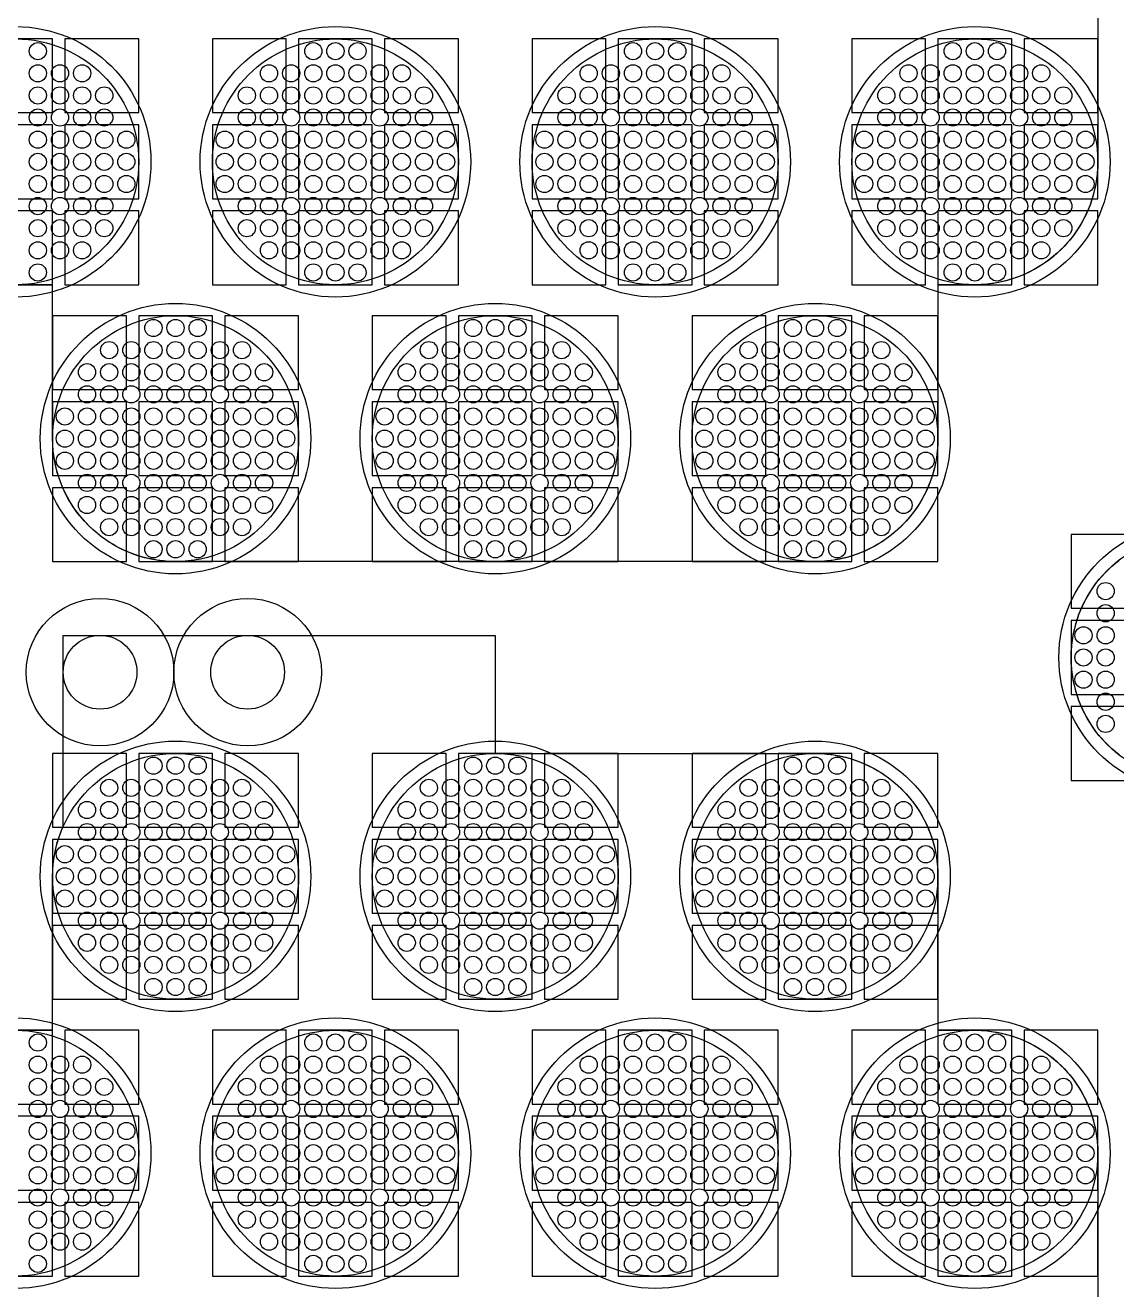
# Model space of a CAD drawing. Extents: x -49 to 54, y -38 to 38.
# Drawn here: x -31.84 to -27.4, y -4.14 to 1 of the extents above; entities that cross this region are included whole.
import ezdxf

# ---------------------------------------------------------------- set-up
doc = ezdxf.new("R2010")
doc.units = 0
for name, color, linetype in [('ADHESIVE_VIA_OPENINGS', 30, 'CONTINUOUS'), ('BACK_LAYER', 5, 'CONTINUOUS'), ('COND_LAYER_LOWER_ELECTRODE', 6, 'CONTINUOUS'), ('CONDUCTIVE_LAYER_BACK_LAYER', 2, 'CONTINUOUS'), ('EMITTER', 3, 'CONTINUOUS'), ('LOWER_ELECTRODE', 1, 'CONTINUOUS'), ('SUBSTRATE_VIA', 4, 'CONTINUOUS')]:
    doc.layers.add(name, color=color, linetype=linetype)

msp = doc.modelspace()

# ---------------------------------------------------------------- linework, layer by layer
at = {"layer": 'ADHESIVE_VIA_OPENINGS'}
for centre in [(-31.5372, -1.6308), (-30.9372, -1.6308)]:
    msp.add_circle(centre, 0.3, dxfattribs=at)
at = {"layer": 'BACK_LAYER'}
for points in [[(-32.0302, 0.6451), (-31.7302, 0.6451), (-31.7302, 0.9451), (-32.0302, 0.9451)], [(-31.6802, 0.6451), (-31.3802, 0.6451), (-31.3802, 0.9451), (-31.6802, 0.9451)], [(-31.0802, 0.6451), (-30.7802, 0.6451), (-30.7802, 0.9451), (-31.0802, 0.9451)], [(-30.7302, 0.6451), (-30.4302, 0.6451), (-30.4302, 0.9451), (-30.7302, 0.9451)], [(-30.3802, 0.6451), (-30.0802, 0.6451), (-30.0802, 0.9451), (-30.3802, 0.9451)], [(-29.7802, 0.6451), (-29.4802, 0.6451), (-29.4802, 0.9451), (-29.7802, 0.9451)], [(-29.4302, 0.6451), (-29.1302, 0.6451), (-29.1302, 0.9451), (-29.4302, 0.9451)], [(-29.0802, 0.6451), (-28.7802, 0.6451), (-28.7802, 0.9451), (-29.0802, 0.9451)], [(-28.4802, 0.6451), (-28.1802, 0.6451), (-28.1802, 0.9451), (-28.4802, 0.9451)], [(-28.1302, 0.6451), (-27.8302, 0.6451), (-27.8302, 0.9451), (-28.1302, 0.9451)], [(-27.7802, 0.6451), (-27.4802, 0.6451), (-27.4802, 0.9451), (-27.7802, 0.9451)], [(-32.0302, 0.2951), (-31.7302, 0.2951), (-31.7302, 0.5951), (-32.0302, 0.5951)], [(-31.6802, 0.2951), (-31.3802, 0.2951), (-31.3802, 0.5951), (-31.6802, 0.5951)], [(-31.0802, 0.2951), (-30.7802, 0.2951), (-30.7802, 0.5951), (-31.0802, 0.5951)], [(-30.7302, 0.2951), (-30.4302, 0.2951), (-30.4302, 0.5951), (-30.7302, 0.5951)], [(-30.3802, 0.2951), (-30.0802, 0.2951), (-30.0802, 0.5951), (-30.3802, 0.5951)], [(-29.7802, 0.2951), (-29.4802, 0.2951), (-29.4802, 0.5951), (-29.7802, 0.5951)], [(-29.4302, 0.2951), (-29.1302, 0.2951), (-29.1302, 0.5951), (-29.4302, 0.5951)], [(-29.0802, 0.2951), (-28.7802, 0.2951), (-28.7802, 0.5951), (-29.0802, 0.5951)], [(-28.4802, 0.2951), (-28.1802, 0.2951), (-28.1802, 0.5951), (-28.4802, 0.5951)], [(-28.1302, 0.2951), (-27.8302, 0.2951), (-27.8302, 0.5951), (-28.1302, 0.5951)], [(-27.7802, 0.2951), (-27.4802, 0.2951), (-27.4802, 0.5951), (-27.7802, 0.5951)], [(-32.0302, -0.0549), (-31.7302, -0.0549), (-31.7302, 0.2451), (-32.0302, 0.2451)], [(-31.6802, -0.0549), (-31.3802, -0.0549), (-31.3802, 0.2451), (-31.6802, 0.2451)], [(-31.0802, -0.0549), (-30.7802, -0.0549), (-30.7802, 0.2451), (-31.0802, 0.2451)], [(-30.7302, -0.0549), (-30.4302, -0.0549), (-30.4302, 0.2451), (-30.7302, 0.2451)], [(-30.3802, -0.0549), (-30.0802, -0.0549), (-30.0802, 0.2451), (-30.3802, 0.2451)], [(-29.7802, -0.0549), (-29.4802, -0.0549), (-29.4802, 0.2451), (-29.7802, 0.2451)], [(-29.4302, -0.0549), (-29.1302, -0.0549), (-29.1302, 0.2451), (-29.4302, 0.2451)], [(-29.0802, -0.0549), (-28.7802, -0.0549), (-28.7802, 0.2451), (-29.0802, 0.2451)], [(-28.4802, -0.0549), (-28.1802, -0.0549), (-28.1802, 0.2451), (-28.4802, 0.2451)], [(-28.1302, -0.0549), (-27.8302, -0.0549), (-27.8302, 0.2451), (-28.1302, 0.2451)], [(-27.7802, -0.0549), (-27.4802, -0.0549), (-27.4802, 0.2451), (-27.7802, 0.2451)], [(-31.7302, -0.4807), (-31.4302, -0.4807), (-31.4302, -0.1807), (-31.7302, -0.1807)], [(-31.3802, -0.4807), (-31.0802, -0.4807), (-31.0802, -0.1807), (-31.3802, -0.1807)], [(-31.0302, -0.4807), (-30.7302, -0.4807), (-30.7302, -0.1807), (-31.0302, -0.1807)], [(-30.4302, -0.4807), (-30.1302, -0.4807), (-30.1302, -0.1807), (-30.4302, -0.1807)], [(-30.0802, -0.4807), (-29.7802, -0.4807), (-29.7802, -0.1807), (-30.0802, -0.1807)], [(-29.7302, -0.4807), (-29.4302, -0.4807), (-29.4302, -0.1807), (-29.7302, -0.1807)], [(-29.1302, -0.4807), (-28.8302, -0.4807), (-28.8302, -0.1807), (-29.1302, -0.1807)], [(-28.7802, -0.4807), (-28.4802, -0.4807), (-28.4802, -0.1807), (-28.7802, -0.1807)], [(-28.4302, -0.4807), (-28.1302, -0.4807), (-28.1302, -0.1807), (-28.4302, -0.1807)], [(-31.7302, -0.8307), (-31.4302, -0.8307), (-31.4302, -0.5307), (-31.7302, -0.5307)], [(-31.3802, -0.8307), (-31.0802, -0.8307), (-31.0802, -0.5307), (-31.3802, -0.5307)], [(-31.0302, -0.8307), (-30.7302, -0.8307), (-30.7302, -0.5307), (-31.0302, -0.5307)], [(-30.4302, -0.8307), (-30.1302, -0.8307), (-30.1302, -0.5307), (-30.4302, -0.5307)], [(-30.0802, -0.8307), (-29.7802, -0.8307), (-29.7802, -0.5307), (-30.0802, -0.5307)], [(-29.7302, -0.8307), (-29.4302, -0.8307), (-29.4302, -0.5307), (-29.7302, -0.5307)], [(-29.1302, -0.8307), (-28.8302, -0.8307), (-28.8302, -0.5307), (-29.1302, -0.5307)], [(-28.7802, -0.8307), (-28.4802, -0.8307), (-28.4802, -0.5307), (-28.7802, -0.5307)], [(-28.4302, -0.8307), (-28.1302, -0.8307), (-28.1302, -0.5307), (-28.4302, -0.5307)], [(-31.7302, -1.1807), (-31.4302, -1.1807), (-31.4302, -0.8807), (-31.7302, -0.8807)], [(-31.3802, -1.1807), (-31.0802, -1.1807), (-31.0802, -0.8807), (-31.3802, -0.8807)], [(-31.0302, -1.1807), (-30.7302, -1.1807), (-30.7302, -0.8807), (-31.0302, -0.8807)], [(-30.4302, -1.1807), (-30.1302, -1.1807), (-30.1302, -0.8807), (-30.4302, -0.8807)], [(-30.0802, -1.1807), (-29.7802, -1.1807), (-29.7802, -0.8807), (-30.0802, -0.8807)], [(-29.7302, -1.1807), (-29.4302, -1.1807), (-29.4302, -0.8807), (-29.7302, -0.8807)], [(-29.1302, -1.1807), (-28.8302, -1.1807), (-28.8302, -0.8807), (-29.1302, -0.8807)], [(-28.7802, -1.1807), (-28.4802, -1.1807), (-28.4802, -0.8807), (-28.7802, -0.8807)], [(-28.4302, -1.1807), (-28.1302, -1.1807), (-28.1302, -0.8807), (-28.4302, -0.8807)], [(-27.5884, -1.3709), (-27.2884, -1.3709), (-27.2884, -1.0709), (-27.5884, -1.0709)], [(-27.5884, -1.7209), (-27.2884, -1.7209), (-27.2884, -1.4209), (-27.5884, -1.4209)], [(-27.5884, -2.0709), (-27.2884, -2.0709), (-27.2884, -1.7709), (-27.5884, -1.7709)], [(-31.7302, -2.2611), (-31.4302, -2.2611), (-31.4302, -1.9611), (-31.7302, -1.9611)], [(-31.3802, -2.2611), (-31.0802, -2.2611), (-31.0802, -1.9611), (-31.3802, -1.9611)], [(-31.0302, -2.2611), (-30.7302, -2.2611), (-30.7302, -1.9611), (-31.0302, -1.9611)], [(-30.4302, -2.2611), (-30.1302, -2.2611), (-30.1302, -1.9611), (-30.4302, -1.9611)], [(-30.0802, -2.2611), (-29.7802, -2.2611), (-29.7802, -1.9611), (-30.0802, -1.9611)], [(-29.7302, -2.2611), (-29.4302, -2.2611), (-29.4302, -1.9611), (-29.7302, -1.9611)], [(-29.1302, -2.2611), (-28.8302, -2.2611), (-28.8302, -1.9611), (-29.1302, -1.9611)], [(-28.7802, -2.2611), (-28.4802, -2.2611), (-28.4802, -1.9611), (-28.7802, -1.9611)], [(-28.4302, -2.2611), (-28.1302, -2.2611), (-28.1302, -1.9611), (-28.4302, -1.9611)], [(-31.7302, -2.6111), (-31.4302, -2.6111), (-31.4302, -2.3111), (-31.7302, -2.3111)], [(-31.3802, -2.6111), (-31.0802, -2.6111), (-31.0802, -2.3111), (-31.3802, -2.3111)], [(-31.0302, -2.6111), (-30.7302, -2.6111), (-30.7302, -2.3111), (-31.0302, -2.3111)], [(-30.4302, -2.6111), (-30.1302, -2.6111), (-30.1302, -2.3111), (-30.4302, -2.3111)], [(-30.0802, -2.6111), (-29.7802, -2.6111), (-29.7802, -2.3111), (-30.0802, -2.3111)], [(-29.7302, -2.6111), (-29.4302, -2.6111), (-29.4302, -2.3111), (-29.7302, -2.3111)], [(-29.1302, -2.6111), (-28.8302, -2.6111), (-28.8302, -2.3111), (-29.1302, -2.3111)], [(-28.7802, -2.6111), (-28.4802, -2.6111), (-28.4802, -2.3111), (-28.7802, -2.3111)], [(-28.4302, -2.6111), (-28.1302, -2.6111), (-28.1302, -2.3111), (-28.4302, -2.3111)], [(-31.7302, -2.9611), (-31.4302, -2.9611), (-31.4302, -2.6611), (-31.7302, -2.6611)], [(-31.3802, -2.9611), (-31.0802, -2.9611), (-31.0802, -2.6611), (-31.3802, -2.6611)], [(-31.0302, -2.9611), (-30.7302, -2.9611), (-30.7302, -2.6611), (-31.0302, -2.6611)], [(-30.4302, -2.9611), (-30.1302, -2.9611), (-30.1302, -2.6611), (-30.4302, -2.6611)], [(-30.0802, -2.9611), (-29.7802, -2.9611), (-29.7802, -2.6611), (-30.0802, -2.6611)], [(-29.7302, -2.9611), (-29.4302, -2.9611), (-29.4302, -2.6611), (-29.7302, -2.6611)], [(-29.1302, -2.9611), (-28.8302, -2.9611), (-28.8302, -2.6611), (-29.1302, -2.6611)], [(-28.7802, -2.9611), (-28.4802, -2.9611), (-28.4802, -2.6611), (-28.7802, -2.6611)], [(-28.4302, -2.9611), (-28.1302, -2.9611), (-28.1302, -2.6611), (-28.4302, -2.6611)], [(-32.0302, -3.387), (-31.7302, -3.387), (-31.7302, -3.087), (-32.0302, -3.087)], [(-31.6802, -3.387), (-31.3802, -3.387), (-31.3802, -3.087), (-31.6802, -3.087)], [(-31.0802, -3.387), (-30.7802, -3.387), (-30.7802, -3.087), (-31.0802, -3.087)], [(-30.7302, -3.387), (-30.4302, -3.387), (-30.4302, -3.087), (-30.7302, -3.087)], [(-30.3802, -3.387), (-30.0802, -3.387), (-30.0802, -3.087), (-30.3802, -3.087)], [(-29.7802, -3.387), (-29.4802, -3.387), (-29.4802, -3.087), (-29.7802, -3.087)], [(-29.4302, -3.387), (-29.1302, -3.387), (-29.1302, -3.087), (-29.4302, -3.087)], [(-29.0802, -3.387), (-28.7802, -3.387), (-28.7802, -3.087), (-29.0802, -3.087)], [(-28.4802, -3.387), (-28.1802, -3.387), (-28.1802, -3.087), (-28.4802, -3.087)], [(-28.1302, -3.387), (-27.8302, -3.387), (-27.8302, -3.087), (-28.1302, -3.087)], [(-27.7802, -3.387), (-27.4802, -3.387), (-27.4802, -3.087), (-27.7802, -3.087)], [(-32.0302, -3.737), (-31.7302, -3.737), (-31.7302, -3.437), (-32.0302, -3.437)], [(-31.6802, -3.737), (-31.3802, -3.737), (-31.3802, -3.437), (-31.6802, -3.437)], [(-31.0802, -3.737), (-30.7802, -3.737), (-30.7802, -3.437), (-31.0802, -3.437)], [(-30.7302, -3.737), (-30.4302, -3.737), (-30.4302, -3.437), (-30.7302, -3.437)], [(-30.3802, -3.737), (-30.0802, -3.737), (-30.0802, -3.437), (-30.3802, -3.437)], [(-29.7802, -3.737), (-29.4802, -3.737), (-29.4802, -3.437), (-29.7802, -3.437)], [(-29.4302, -3.737), (-29.1302, -3.737), (-29.1302, -3.437), (-29.4302, -3.437)], [(-29.0802, -3.737), (-28.7802, -3.737), (-28.7802, -3.437), (-29.0802, -3.437)], [(-28.4802, -3.737), (-28.1802, -3.737), (-28.1802, -3.437), (-28.4802, -3.437)], [(-28.1302, -3.737), (-27.8302, -3.737), (-27.8302, -3.437), (-28.1302, -3.437)], [(-27.7802, -3.737), (-27.4802, -3.737), (-27.4802, -3.437), (-27.7802, -3.437)], [(-32.0302, -4.087), (-31.7302, -4.087), (-31.7302, -3.787), (-32.0302, -3.787)], [(-31.6802, -4.087), (-31.3802, -4.087), (-31.3802, -3.787), (-31.6802, -3.787)], [(-31.0802, -4.087), (-30.7802, -4.087), (-30.7802, -3.787), (-31.0802, -3.787)], [(-30.7302, -4.087), (-30.4302, -4.087), (-30.4302, -3.787), (-30.7302, -3.787)], [(-30.3802, -4.087), (-30.0802, -4.087), (-30.0802, -3.787), (-30.3802, -3.787)], [(-29.7802, -4.087), (-29.4802, -4.087), (-29.4802, -3.787), (-29.7802, -3.787)], [(-29.4302, -4.087), (-29.1302, -4.087), (-29.1302, -3.787), (-29.4302, -3.787)], [(-29.0802, -4.087), (-28.7802, -4.087), (-28.7802, -3.787), (-29.0802, -3.787)], [(-28.4802, -4.087), (-28.1802, -4.087), (-28.1802, -3.787), (-28.4802, -3.787)], [(-28.1302, -4.087), (-27.8302, -4.087), (-27.8302, -3.787), (-28.1302, -3.787)], [(-27.7802, -4.087), (-27.4802, -4.087), (-27.4802, -3.787), (-27.7802, -3.787)]]:
    msp.add_lwpolyline(points, close=True, dxfattribs=at)
at = {"layer": 'COND_LAYER_LOWER_ELECTRODE'}
for centre in [(-31.8802, 0.4451), (-30.5802, 0.4451), (-29.2802, 0.4451), (-27.9802, 0.4451), (-31.2302, -0.6807), (-29.9302, -0.6807), (-28.6302, -0.6807), (-27.0884, -1.5709), (-31.2302, -2.4611), (-29.9302, -2.4611), (-28.6302, -2.4611), (-31.8802, -3.587), (-30.5802, -3.587), (-29.2802, -3.587), (-27.9802, -3.587)]:
    msp.add_circle(centre, 0.55, dxfattribs=at)
at = {"layer": 'CONDUCTIVE_LAYER_BACK_LAYER'}
for points in [[(-27.4802, 1.071), (-27.4802, 0.4451), (-27.4806, 0.4252), (-27.4818, 0.4054), (-27.4838, 0.3856), (-27.4865, 0.3659), (-27.4901, 0.3463), (-27.4944, 0.3269), (-27.4995, 0.3077), (-27.5053, 0.2887), (-27.5119, 0.2699), (-27.5192, 0.2515), (-27.5273, 0.2333), (-27.5361, 0.2154), (-27.5456, 0.198), (-27.5557, 0.1809), (-27.5666, 0.1642), (-27.5781, 0.148), (-27.5902, 0.1322), (-27.6029, 0.117), (-27.6163, 0.1022), (-27.6302, 0.088), (-27.6447, 0.0744), (-27.6597, 0.0614), (-27.6752, 0.0489), (-27.6912, 0.0371), (-27.7076, 0.0259), (-27.7245, 0.0154), (-27.7418, 0.0056), (-27.7594, -0.0035), (-27.7775, -0.0119), (-27.7958, -0.0196), (-27.8144, -0.0266), (-27.8333, -0.0328), (-27.8524, -0.0383), (-27.8717, -0.043), (-27.8912, -0.0469), (-27.9109, -0.0501), (-27.9306, -0.0524), (-27.9504, -0.054), (-27.9703, -0.0548), (-28.1302, -0.0548), (-28.1302, -0.6807), (-28.1306, -0.7006), (-28.1318, -0.7205), (-28.1338, -0.7402), (-28.1365, -0.7599), (-28.1401, -0.7795), (-28.1444, -0.7989), (-28.1495, -0.8181), (-28.1553, -0.8371), (-28.1619, -0.8559), (-28.1692, -0.8744), (-28.1773, -0.8925), (-28.1861, -0.9104), (-28.1956, -0.9279), (-28.2057, -0.9449), (-28.2166, -0.9616), (-28.2281, -0.9778), (-28.2402, -0.9936), (-28.2529, -1.0088), (-28.2663, -1.0236), (-28.2802, -1.0378), (-28.2947, -1.0514), (-28.3097, -1.0645), (-28.3252, -1.0769), (-28.3412, -1.0887), (-28.3576, -1.0999), (-28.3745, -1.1104), (-28.3918, -1.1202), (-28.4094, -1.1294), (-28.4275, -1.1378), (-28.4458, -1.1455), (-28.4644, -1.1524), (-28.4833, -1.1587), (-28.5024, -1.1641), (-28.5217, -1.1688), (-28.5412, -1.1728), (-28.5609, -1.1759), (-28.5806, -1.1783), (-28.6004, -1.1798), (-28.6203, -1.1806), (-31.2402, -1.1806), (-31.26, -1.1798), (-31.2798, -1.1783), (-31.2996, -1.1759), (-31.3192, -1.1728), (-31.3387, -1.1688), (-31.358, -1.1641), (-31.3771, -1.1587), (-31.396, -1.1524), (-31.4147, -1.1455), (-31.433, -1.1378), (-31.451, -1.1294), (-31.4687, -1.1202), (-31.4859, -1.1104), (-31.5028, -1.0999), (-31.5193, -1.0887), (-31.5353, -1.0769), (-31.5508, -1.0645), (-31.5658, -1.0514), (-31.5802, -1.0378), (-31.5942, -1.0236), (-31.6075, -1.0088), (-31.6203, -0.9936), (-31.6324, -0.9778), (-31.6439, -0.9616), (-31.6547, -0.9449), (-31.6649, -0.9279), (-31.6744, -0.9104), (-31.6831, -0.8925), (-31.6912, -0.8744), (-31.6985, -0.8559), (-31.7051, -0.8371), (-31.711, -0.8181), (-31.7161, -0.7989), (-31.7204, -0.7795), (-31.7239, -0.7599), (-31.7267, -0.7402), (-31.7286, -0.7205), (-31.7298, -0.7006), (-31.7302, -0.6807), (-31.7302, -0.0548), (-31.8902, -0.0548)], [(-27.3934, -1.9671), (-27.4089, -1.9547), (-27.4239, -1.9416), (-27.4384, -1.928), (-27.4523, -1.9138), (-27.4656, -1.899), (-27.4784, -1.8838), (-27.4905, -1.868), (-27.502, -1.8518), (-27.5129, -1.8351), (-27.523, -1.8181), (-27.5325, -1.8006), (-27.5413, -1.7827), (-27.5493, -1.7646), (-27.5567, -1.7461), (-27.5633, -1.7273), (-27.5691, -1.7083), (-27.5742, -1.6891), (-27.5785, -1.6697), (-27.5821, -1.6501), (-27.5848, -1.6304), (-27.5868, -1.6107), (-27.588, -1.5908), (-27.5884, -1.5709), (-27.588, -1.5511), (-27.5868, -1.5312), (-27.5848, -1.5114), (-27.5821, -1.4917), (-27.5785, -1.4722), (-27.5742, -1.4528), (-27.5691, -1.4335), (-27.5633, -1.4145), (-27.5567, -1.3958), (-27.5493, -1.3773), (-27.5413, -1.3591), (-27.5325, -1.3413), (-27.523, -1.3238), (-27.5129, -1.3067), (-27.502, -1.2901), (-27.4905, -1.2738), (-27.4784, -1.2581), (-27.4656, -1.2428), (-27.4523, -1.2281), (-27.4384, -1.2139), (-27.4239, -1.2002), (-27.4089, -1.1872), (-27.3934, -1.1748)], [(-31.8902, -3.0871), (-31.7302, -3.0871), (-31.7302, -2.4611), (-31.7298, -2.4412), (-31.7286, -2.4214), (-31.7267, -2.4016), (-31.7239, -2.3819), (-31.7204, -2.3624), (-31.7161, -2.3429), (-31.711, -2.3237), (-31.7051, -2.3047), (-31.6985, -2.286), (-31.6912, -2.2675), (-31.6872, -2.2583), (-31.6872, -1.4808), (-29.9302, -1.4808), (-29.9302, -1.9612), (-28.6203, -1.9612), (-28.6004, -1.962), (-28.5806, -1.9636), (-28.5609, -1.966), (-28.5412, -1.9691), (-28.5217, -1.973), (-28.5024, -1.9777), (-28.4833, -1.9832), (-28.4644, -1.9894), (-28.4458, -1.9964), (-28.4275, -2.0041), (-28.4094, -2.0125), (-28.3918, -2.0216), (-28.3745, -2.0315), (-28.3576, -2.042), (-28.3412, -2.0531), (-28.3252, -2.0649), (-28.3097, -2.0774), (-28.2947, -2.0904), (-28.2802, -2.1041), (-28.2663, -2.1183), (-28.2529, -2.133), (-28.2402, -2.1483), (-28.2281, -2.164), (-28.2166, -2.1802), (-28.2057, -2.1969), (-28.1956, -2.214), (-28.1861, -2.2315), (-28.1773, -2.2493), (-28.1692, -2.2675), (-28.1619, -2.286), (-28.1553, -2.3047), (-28.1495, -2.3237), (-28.1444, -2.3429), (-28.1401, -2.3624), (-28.1365, -2.3819), (-28.1338, -2.4016), (-28.1318, -2.4214), (-28.1306, -2.4412), (-28.1302, -2.4611), (-28.1302, -3.0871), (-27.9703, -3.0871), (-27.9504, -3.0878), (-27.9306, -3.0894), (-27.9109, -3.0918), (-27.8912, -3.0949), (-27.8717, -3.0989), (-27.8524, -3.1036), (-27.8333, -3.109), (-27.8144, -3.1152), (-27.7958, -3.1222), (-27.7775, -3.1299), (-27.7594, -3.1383), (-27.7418, -3.1475), (-27.7245, -3.1573), (-27.7076, -3.1678), (-27.6912, -3.179), (-27.6752, -3.1908), (-27.6597, -3.2032), (-27.6447, -3.2163), (-27.6302, -3.2299), (-27.6163, -3.2441), (-27.6029, -3.2588), (-27.5902, -3.2741), (-27.5781, -3.2899), (-27.5666, -3.3061), (-27.5557, -3.3227), (-27.5456, -3.3398), (-27.5361, -3.3573), (-27.5273, -3.3751), (-27.5192, -3.3933), (-27.5119, -3.4118), (-27.5053, -3.4306), (-27.4995, -3.4496), (-27.4944, -3.4688), (-27.4901, -3.4882), (-27.4865, -3.5078), (-27.4838, -3.5274), (-27.4818, -3.5472), (-27.4806, -3.5671), (-27.4802, -3.587), (-27.4802, -4.2129)]]:
    msp.add_lwpolyline(points, dxfattribs=at)
at = {"layer": 'EMITTER'}
for centre in [(-31.8802, 0.4451), (-30.5802, 0.4451), (-29.2802, 0.4451), (-27.9802, 0.4451), (-31.2302, -0.6807), (-29.9302, -0.6807), (-28.6302, -0.6807), (-27.0884, -1.5709), (-31.2302, -2.4611), (-29.9302, -2.4611), (-28.6302, -2.4611), (-31.8802, -3.587), (-30.5802, -3.587), (-29.2802, -3.587), (-27.9802, -3.587)]:
    msp.add_circle(centre, 0.5, dxfattribs=at)
at = {"layer": 'LOWER_ELECTRODE'}
for centre in [(-31.7902, 0.8951), (-30.6702, 0.8951), (-30.5802, 0.8951), (-30.4902, 0.8951), (-29.3702, 0.8951), (-29.2802, 0.8951), (-29.1902, 0.8951), (-28.0702, 0.8951), (-27.9802, 0.8951), (-27.8902, 0.8951), (-31.7902, 0.8051), (-31.7002, 0.8051), (-31.6102, 0.8051), (-30.8502, 0.8051), (-30.7602, 0.8051), (-30.6702, 0.8051), (-30.5802, 0.8051), (-30.4902, 0.8051), (-30.4002, 0.8051), (-30.3102, 0.8051), (-29.5502, 0.8051), (-29.4602, 0.8051), (-29.3702, 0.8051), (-29.2802, 0.8051), (-29.1902, 0.8051), (-29.1002, 0.8051), (-29.0102, 0.8051), (-28.2502, 0.8051), (-28.1602, 0.8051), (-28.0702, 0.8051), (-27.9802, 0.8051), (-27.8902, 0.8051), (-27.8002, 0.8051), (-27.7102, 0.8051), (-31.7902, 0.7151), (-31.7002, 0.7151), (-31.6102, 0.7151), (-31.5202, 0.7151), (-30.9402, 0.7151), (-30.8502, 0.7151), (-30.7602, 0.7151), (-30.6702, 0.7151), (-30.5802, 0.7151), (-30.4902, 0.7151), (-30.4002, 0.7151), (-30.3102, 0.7151), (-30.2202, 0.7151), (-29.6402, 0.7151), (-29.5502, 0.7151), (-29.4602, 0.7151), (-29.3702, 0.7151), (-29.2802, 0.7151), (-29.1902, 0.7151), (-29.1002, 0.7151), (-29.0102, 0.7151), (-28.9202, 0.7151), (-28.3402, 0.7151), (-28.2502, 0.7151), (-28.1602, 0.7151), (-28.0702, 0.7151), (-27.9802, 0.7151), (-27.8902, 0.7151), (-27.8002, 0.7151), (-27.7102, 0.7151), (-27.6202, 0.7151), (-31.7902, 0.6251), (-31.7002, 0.6251), (-31.6102, 0.6251), (-31.5202, 0.6251), (-30.9402, 0.6251), (-30.8502, 0.6251), (-30.7602, 0.6251), (-30.6702, 0.6251), (-30.5802, 0.6251), (-30.4902, 0.6251), (-30.4002, 0.6251), (-30.3102, 0.6251), (-30.2202, 0.6251), (-29.6402, 0.6251), (-29.5502, 0.6251), (-29.4602, 0.6251), (-29.3702, 0.6251), (-29.2802, 0.6251), (-29.1902, 0.6251), (-29.1002, 0.6251), (-29.0102, 0.6251), (-28.9202, 0.6251), (-28.3402, 0.6251), (-28.2502, 0.6251), (-28.1602, 0.6251), (-28.0702, 0.6251), (-27.9802, 0.6251), (-27.8902, 0.6251), (-27.8002, 0.6251), (-27.7102, 0.6251), (-27.6202, 0.6251), (-31.7902, 0.5351), (-31.7002, 0.5351), (-31.6102, 0.5351), (-31.5202, 0.5351), (-31.4302, 0.5351), (-31.0302, 0.5351), (-30.9402, 0.5351), (-30.8502, 0.5351), (-30.7602, 0.5351), (-30.6702, 0.5351), (-30.5802, 0.5351), (-30.4902, 0.5351), (-30.4002, 0.5351), (-30.3102, 0.5351), (-30.2202, 0.5351), (-30.1302, 0.5351), (-29.7302, 0.5351), (-29.6402, 0.5351), (-29.5502, 0.5351), (-29.4602, 0.5351), (-29.3702, 0.5351), (-29.2802, 0.5351), (-29.1902, 0.5351), (-29.1002, 0.5351), (-29.0102, 0.5351), (-28.9202, 0.5351), (-28.8302, 0.5351), (-28.4302, 0.5351), (-28.3402, 0.5351), (-28.2502, 0.5351), (-28.1602, 0.5351), (-28.0702, 0.5351), (-27.9802, 0.5351), (-27.8902, 0.5351), (-27.8002, 0.5351), (-27.7102, 0.5351), (-27.6202, 0.5351), (-27.5302, 0.5351), (-31.7902, 0.4451), (-31.7002, 0.4451), (-31.6102, 0.4451), (-31.5202, 0.4451), (-31.4302, 0.4451), (-31.0302, 0.4451), (-30.9402, 0.4451), (-30.8502, 0.4451), (-30.7602, 0.4451), (-30.6702, 0.4451), (-30.5802, 0.4451), (-30.4902, 0.4451), (-30.4002, 0.4451), (-30.3102, 0.4451), (-30.2202, 0.4451), (-30.1302, 0.4451), (-29.7302, 0.4451), (-29.6402, 0.4451), (-29.5502, 0.4451), (-29.4602, 0.4451), (-29.3702, 0.4451), (-29.2802, 0.4451), (-29.1902, 0.4451), (-29.1002, 0.4451), (-29.0102, 0.4451), (-28.9202, 0.4451), (-28.8302, 0.4451), (-28.4302, 0.4451), (-28.3402, 0.4451), (-28.2502, 0.4451), (-28.1602, 0.4451), (-28.0702, 0.4451), (-27.9802, 0.4451), (-27.8902, 0.4451), (-27.8002, 0.4451), (-27.7102, 0.4451), (-27.6202, 0.4451), (-27.5302, 0.4451), (-31.7902, 0.3551), (-31.7002, 0.3551), (-31.6102, 0.3551), (-31.5202, 0.3551), (-31.4302, 0.3551), (-31.0302, 0.3551), (-30.9402, 0.3551), (-30.8502, 0.3551), (-30.7602, 0.3551), (-30.6702, 0.3551), (-30.5802, 0.3551), (-30.4902, 0.3551), (-30.4002, 0.3551), (-30.3102, 0.3551), (-30.2202, 0.3551), (-30.1302, 0.3551), (-29.7302, 0.3551), (-29.6402, 0.3551), (-29.5502, 0.3551), (-29.4602, 0.3551), (-29.3702, 0.3551), (-29.2802, 0.3551), (-29.1902, 0.3551), (-29.1002, 0.3551), (-29.0102, 0.3551), (-28.9202, 0.3551), (-28.8302, 0.3551), (-28.4302, 0.3551), (-28.3402, 0.3551), (-28.2502, 0.3551), (-28.1602, 0.3551), (-28.0702, 0.3551), (-27.9802, 0.3551), (-27.8902, 0.3551), (-27.8002, 0.3551), (-27.7102, 0.3551), (-27.6202, 0.3551), (-27.5302, 0.3551), (-31.7902, 0.2651), (-31.7002, 0.2651), (-31.6102, 0.2651), (-31.5202, 0.2651), (-30.9402, 0.2651), (-30.8502, 0.2651), (-30.7602, 0.2651), (-30.6702, 0.2651), (-30.5802, 0.2651), (-30.4902, 0.2651), (-30.4002, 0.2651), (-30.3102, 0.2651), (-30.2202, 0.2651), (-29.6402, 0.2651), (-29.5502, 0.2651), (-29.4602, 0.2651), (-29.3702, 0.2651), (-29.2802, 0.2651), (-29.1902, 0.2651), (-29.1002, 0.2651), (-29.0102, 0.2651), (-28.9202, 0.2651), (-28.3402, 0.2651), (-28.2502, 0.2651), (-28.1602, 0.2651), (-28.0702, 0.2651), (-27.9802, 0.2651), (-27.8902, 0.2651), (-27.8002, 0.2651), (-27.7102, 0.2651), (-27.6202, 0.2651), (-31.7902, 0.1751), (-31.7002, 0.1751), (-31.6102, 0.1751), (-31.5202, 0.1751), (-30.9402, 0.1751), (-30.8502, 0.1751), (-30.7602, 0.1751), (-30.6702, 0.1751), (-30.5802, 0.1751), (-30.4902, 0.1751), (-30.4002, 0.1751), (-30.3102, 0.1751), (-30.2202, 0.1751), (-29.6402, 0.1751), (-29.5502, 0.1751), (-29.4602, 0.1751), (-29.3702, 0.1751), (-29.2802, 0.1751), (-29.1902, 0.1751), (-29.1002, 0.1751), (-29.0102, 0.1751), (-28.9202, 0.1751), (-28.3402, 0.1751), (-28.2502, 0.1751), (-28.1602, 0.1751), (-28.0702, 0.1751), (-27.9802, 0.1751), (-27.8902, 0.1751), (-27.8002, 0.1751), (-27.7102, 0.1751), (-27.6202, 0.1751), (-31.7902, 0.0851), (-31.7002, 0.0851), (-31.6102, 0.0851), (-30.8502, 0.0851), (-30.7602, 0.0851), (-30.6702, 0.0851), (-30.5802, 0.0851), (-30.4902, 0.0851), (-30.4002, 0.0851), (-30.3102, 0.0851), (-29.5502, 0.0851), (-29.4602, 0.0851), (-29.3702, 0.0851), (-29.2802, 0.0851), (-29.1902, 0.0851), (-29.1002, 0.0851), (-29.0102, 0.0851), (-28.2502, 0.0851), (-28.1602, 0.0851), (-28.0702, 0.0851), (-27.9802, 0.0851), (-27.8902, 0.0851), (-27.8002, 0.0851), (-27.7102, 0.0851), (-31.7902, -0.0049), (-30.6702, -0.0049), (-30.5802, -0.0049), (-30.4902, -0.0049), (-29.3702, -0.0049), (-29.2802, -0.0049), (-29.1902, -0.0049), (-28.0702, -0.0049), (-27.9802, -0.0049), (-27.8902, -0.0049), (-31.3202, -0.2307), (-31.2302, -0.2307), (-31.1402, -0.2307), (-30.0202, -0.2307), (-29.9302, -0.2307), (-29.8402, -0.2307), (-28.7202, -0.2307), (-28.6302, -0.2307), (-28.5402, -0.2307), (-31.5002, -0.3207), (-31.4102, -0.3207), (-31.3202, -0.3207), (-31.2302, -0.3207), (-31.1402, -0.3207), (-31.0502, -0.3207), (-30.9602, -0.3207), (-30.2002, -0.3207), (-30.1102, -0.3207), (-30.0202, -0.3207), (-29.9302, -0.3207), (-29.8402, -0.3207), (-29.7502, -0.3207), (-29.6602, -0.3207), (-28.9002, -0.3207), (-28.8102, -0.3207), (-28.7202, -0.3207), (-28.6302, -0.3207), (-28.5402, -0.3207), (-28.4502, -0.3207), (-28.3602, -0.3207), (-31.5902, -0.4107), (-31.5002, -0.4107), (-31.4102, -0.4107), (-31.3202, -0.4107), (-31.2302, -0.4107), (-31.1402, -0.4107), (-31.0502, -0.4107), (-30.9602, -0.4107), (-30.8702, -0.4107), (-30.2902, -0.4107), (-30.2002, -0.4107), (-30.1102, -0.4107), (-30.0202, -0.4107), (-29.9302, -0.4107), (-29.8402, -0.4107), (-29.7502, -0.4107), (-29.6602, -0.4107), (-29.5702, -0.4107), (-28.9902, -0.4107), (-28.9002, -0.4107), (-28.8102, -0.4107), (-28.7202, -0.4107), (-28.6302, -0.4107), (-28.5402, -0.4107), (-28.4502, -0.4107), (-28.3602, -0.4107), (-28.2702, -0.4107), (-31.5902, -0.5007), (-31.5002, -0.5007), (-31.4102, -0.5007), (-31.3202, -0.5007), (-31.2302, -0.5007), (-31.1402, -0.5007), (-31.0502, -0.5007), (-30.9602, -0.5007), (-30.8702, -0.5007), (-30.2902, -0.5007), (-30.2002, -0.5007), (-30.1102, -0.5007), (-30.0202, -0.5007), (-29.9302, -0.5007), (-29.8402, -0.5007), (-29.7502, -0.5007), (-29.6602, -0.5007), (-29.5702, -0.5007), (-28.9902, -0.5007), (-28.9002, -0.5007), (-28.8102, -0.5007), (-28.7202, -0.5007), (-28.6302, -0.5007), (-28.5402, -0.5007), (-28.4502, -0.5007), (-28.3602, -0.5007), (-28.2702, -0.5007), (-31.6802, -0.5907), (-31.5902, -0.5907), (-31.5002, -0.5907), (-31.4102, -0.5907), (-31.3202, -0.5907), (-31.2302, -0.5907), (-31.1402, -0.5907), (-31.0502, -0.5907), (-30.9602, -0.5907), (-30.8702, -0.5907), (-30.7802, -0.5907), (-30.3802, -0.5907), (-30.2902, -0.5907), (-30.2002, -0.5907), (-30.1102, -0.5907), (-30.0202, -0.5907), (-29.9302, -0.5907), (-29.8402, -0.5907), (-29.7502, -0.5907), (-29.6602, -0.5907), (-29.5702, -0.5907), (-29.4802, -0.5907), (-29.0802, -0.5907), (-28.9902, -0.5907), (-28.9002, -0.5907), (-28.8102, -0.5907), (-28.7202, -0.5907), (-28.6302, -0.5907), (-28.5402, -0.5907), (-28.4502, -0.5907), (-28.3602, -0.5907), (-28.2702, -0.5907), (-28.1802, -0.5907), (-31.6802, -0.6807), (-31.5902, -0.6807), (-31.5002, -0.6807), (-31.4102, -0.6807), (-31.3202, -0.6807), (-31.2302, -0.6807), (-31.1402, -0.6807), (-31.0502, -0.6807), (-30.9602, -0.6807), (-30.8702, -0.6807), (-30.7802, -0.6807), (-30.3802, -0.6807), (-30.2902, -0.6807), (-30.2002, -0.6807), (-30.1102, -0.6807), (-30.0202, -0.6807), (-29.9302, -0.6807), (-29.8402, -0.6807), (-29.7502, -0.6807), (-29.6602, -0.6807), (-29.5702, -0.6807), (-29.4802, -0.6807), (-29.0802, -0.6807), (-28.9902, -0.6807), (-28.9002, -0.6807), (-28.8102, -0.6807), (-28.7202, -0.6807), (-28.6302, -0.6807), (-28.5402, -0.6807), (-28.4502, -0.6807), (-28.3602, -0.6807), (-28.2702, -0.6807), (-28.1802, -0.6807), (-31.6802, -0.7707), (-31.5902, -0.7707), (-31.5002, -0.7707), (-31.4102, -0.7707), (-31.3202, -0.7707), (-31.2302, -0.7707), (-31.1402, -0.7707), (-31.0502, -0.7707), (-30.9602, -0.7707), (-30.8702, -0.7707), (-30.7802, -0.7707), (-30.3802, -0.7707), (-30.2902, -0.7707), (-30.2002, -0.7707), (-30.1102, -0.7707), (-30.0202, -0.7707), (-29.9302, -0.7707), (-29.8402, -0.7707), (-29.7502, -0.7707), (-29.6602, -0.7707), (-29.5702, -0.7707), (-29.4802, -0.7707), (-29.0802, -0.7707), (-28.9902, -0.7707), (-28.9002, -0.7707), (-28.8102, -0.7707), (-28.7202, -0.7707), (-28.6302, -0.7707), (-28.5402, -0.7707), (-28.4502, -0.7707), (-28.3602, -0.7707), (-28.2702, -0.7707), (-28.1802, -0.7707), (-31.5902, -0.8607), (-31.5002, -0.8607), (-31.4102, -0.8607), (-31.3202, -0.8607), (-31.2302, -0.8607), (-31.1402, -0.8607), (-31.0502, -0.8607), (-30.9602, -0.8607), (-30.8702, -0.8607), (-30.2902, -0.8607), (-30.2002, -0.8607), (-30.1102, -0.8607), (-30.0202, -0.8607), (-29.9302, -0.8607), (-29.8402, -0.8607), (-29.7502, -0.8607), (-29.6602, -0.8607), (-29.5702, -0.8607), (-28.9902, -0.8607), (-28.9002, -0.8607), (-28.8102, -0.8607), (-28.7202, -0.8607), (-28.6302, -0.8607), (-28.5402, -0.8607), (-28.4502, -0.8607), (-28.3602, -0.8607), (-28.2702, -0.8607), (-31.5902, -0.9507), (-31.5002, -0.9507), (-31.4102, -0.9507), (-31.3202, -0.9507), (-31.2302, -0.9507), (-31.1402, -0.9507), (-31.0502, -0.9507), (-30.9602, -0.9507), (-30.8702, -0.9507), (-30.2902, -0.9507), (-30.2002, -0.9507), (-30.1102, -0.9507), (-30.0202, -0.9507), (-29.9302, -0.9507), (-29.8402, -0.9507), (-29.7502, -0.9507), (-29.6602, -0.9507), (-29.5702, -0.9507), (-28.9902, -0.9507), (-28.9002, -0.9507), (-28.8102, -0.9507), (-28.7202, -0.9507), (-28.6302, -0.9507), (-28.5402, -0.9507), (-28.4502, -0.9507), (-28.3602, -0.9507), (-28.2702, -0.9507), (-31.5002, -1.0407), (-31.4102, -1.0407), (-31.3202, -1.0407), (-31.2302, -1.0407), (-31.1402, -1.0407), (-31.0502, -1.0407), (-30.9602, -1.0407), (-30.2002, -1.0407), (-30.1102, -1.0407), (-30.0202, -1.0407), (-29.9302, -1.0407), (-29.8402, -1.0407), (-29.7502, -1.0407), (-29.6602, -1.0407), (-28.9002, -1.0407), (-28.8102, -1.0407), (-28.7202, -1.0407), (-28.6302, -1.0407), (-28.5402, -1.0407), (-28.4502, -1.0407), (-28.3602, -1.0407), (-31.3202, -1.1307), (-31.2302, -1.1307), (-31.1402, -1.1307), (-30.0202, -1.1307), (-29.9302, -1.1307), (-29.8402, -1.1307), (-28.7202, -1.1307), (-28.6302, -1.1307), (-28.5402, -1.1307), (-27.4484, -1.3009), (-27.4484, -1.3909), (-27.5384, -1.4809), (-27.4484, -1.4809), (-27.5384, -1.5709), (-27.4484, -1.5709), (-27.5384, -1.6609), (-27.4484, -1.6609), (-27.4484, -1.7509), (-27.4484, -1.8409), (-31.3202, -2.0111), (-31.2302, -2.0111), (-31.1402, -2.0111), (-30.0202, -2.0111), (-29.9302, -2.0111), (-29.8402, -2.0111), (-28.7202, -2.0111), (-28.6302, -2.0111), (-28.5402, -2.0111), (-31.5002, -2.1011), (-31.4102, -2.1011), (-31.3202, -2.1011), (-31.2302, -2.1011), (-31.1402, -2.1011), (-31.0502, -2.1011), (-30.9602, -2.1011), (-30.2002, -2.1011), (-30.1102, -2.1011), (-30.0202, -2.1011), (-29.9302, -2.1011), (-29.8402, -2.1011), (-29.7502, -2.1011), (-29.6602, -2.1011), (-28.9002, -2.1011), (-28.8102, -2.1011), (-28.7202, -2.1011), (-28.6302, -2.1011), (-28.5402, -2.1011), (-28.4502, -2.1011), (-28.3602, -2.1011), (-31.5902, -2.1911), (-31.5002, -2.1911), (-31.4102, -2.1911), (-31.3202, -2.1911), (-31.2302, -2.1911), (-31.1402, -2.1911), (-31.0502, -2.1911), (-30.9602, -2.1911), (-30.8702, -2.1911), (-30.2902, -2.1911), (-30.2002, -2.1911), (-30.1102, -2.1911), (-30.0202, -2.1911), (-29.9302, -2.1911), (-29.8402, -2.1911), (-29.7502, -2.1911), (-29.6602, -2.1911), (-29.5702, -2.1911), (-28.9902, -2.1911), (-28.9002, -2.1911), (-28.8102, -2.1911), (-28.7202, -2.1911), (-28.6302, -2.1911), (-28.5402, -2.1911), (-28.4502, -2.1911), (-28.3602, -2.1911), (-28.2702, -2.1911), (-31.5902, -2.2811), (-31.5002, -2.2811), (-31.4102, -2.2811), (-31.3202, -2.2811), (-31.2302, -2.2811), (-31.1402, -2.2811), (-31.0502, -2.2811), (-30.9602, -2.2811), (-30.8702, -2.2811), (-30.2902, -2.2811), (-30.2002, -2.2811), (-30.1102, -2.2811), (-30.0202, -2.2811), (-29.9302, -2.2811), (-29.8402, -2.2811), (-29.7502, -2.2811), (-29.6602, -2.2811), (-29.5702, -2.2811), (-28.9902, -2.2811), (-28.9002, -2.2811), (-28.8102, -2.2811), (-28.7202, -2.2811), (-28.6302, -2.2811), (-28.5402, -2.2811), (-28.4502, -2.2811), (-28.3602, -2.2811), (-28.2702, -2.2811), (-31.6802, -2.3711), (-31.5902, -2.3711), (-31.5002, -2.3711), (-31.4102, -2.3711), (-31.3202, -2.3711), (-31.2302, -2.3711), (-31.1402, -2.3711), (-31.0502, -2.3711), (-30.9602, -2.3711), (-30.8702, -2.3711), (-30.7802, -2.3711), (-30.3802, -2.3711), (-30.2902, -2.3711), (-30.2002, -2.3711), (-30.1102, -2.3711), (-30.0202, -2.3711), (-29.9302, -2.3711), (-29.8402, -2.3711), (-29.7502, -2.3711), (-29.6602, -2.3711), (-29.5702, -2.3711), (-29.4802, -2.3711), (-29.0802, -2.3711), (-28.9902, -2.3711), (-28.9002, -2.3711), (-28.8102, -2.3711), (-28.7202, -2.3711), (-28.6302, -2.3711), (-28.5402, -2.3711), (-28.4502, -2.3711), (-28.3602, -2.3711), (-28.2702, -2.3711), (-28.1802, -2.3711), (-31.6802, -2.4611), (-31.5902, -2.4611), (-31.5002, -2.4611), (-31.4102, -2.4611), (-31.3202, -2.4611), (-31.2302, -2.4611), (-31.1402, -2.4611), (-31.0502, -2.4611), (-30.9602, -2.4611), (-30.8702, -2.4611), (-30.7802, -2.4611), (-30.3802, -2.4611), (-30.2902, -2.4611), (-30.2002, -2.4611), (-30.1102, -2.4611), (-30.0202, -2.4611), (-29.9302, -2.4611), (-29.8402, -2.4611), (-29.7502, -2.4611), (-29.6602, -2.4611), (-29.5702, -2.4611), (-29.4802, -2.4611), (-29.0802, -2.4611), (-28.9902, -2.4611), (-28.9002, -2.4611), (-28.8102, -2.4611), (-28.7202, -2.4611), (-28.6302, -2.4611), (-28.5402, -2.4611), (-28.4502, -2.4611), (-28.3602, -2.4611), (-28.2702, -2.4611), (-28.1802, -2.4611), (-31.6802, -2.5511), (-31.5902, -2.5511), (-31.5002, -2.5511), (-31.4102, -2.5511), (-31.3202, -2.5511), (-31.2302, -2.5511), (-31.1402, -2.5511), (-31.0502, -2.5511), (-30.9602, -2.5511), (-30.8702, -2.5511), (-30.7802, -2.5511), (-30.3802, -2.5511), (-30.2902, -2.5511), (-30.2002, -2.5511), (-30.1102, -2.5511), (-30.0202, -2.5511), (-29.9302, -2.5511), (-29.8402, -2.5511), (-29.7502, -2.5511), (-29.6602, -2.5511), (-29.5702, -2.5511), (-29.4802, -2.5511), (-29.0802, -2.5511), (-28.9902, -2.5511), (-28.9002, -2.5511), (-28.8102, -2.5511), (-28.7202, -2.5511), (-28.6302, -2.5511), (-28.5402, -2.5511), (-28.4502, -2.5511), (-28.3602, -2.5511), (-28.2702, -2.5511), (-28.1802, -2.5511), (-31.5902, -2.6411), (-31.5002, -2.6411), (-31.4102, -2.6411), (-31.3202, -2.6411), (-31.2302, -2.6411), (-31.1402, -2.6411), (-31.0502, -2.6411), (-30.9602, -2.6411), (-30.8702, -2.6411), (-30.2902, -2.6411), (-30.2002, -2.6411), (-30.1102, -2.6411), (-30.0202, -2.6411), (-29.9302, -2.6411), (-29.8402, -2.6411), (-29.7502, -2.6411), (-29.6602, -2.6411), (-29.5702, -2.6411), (-28.9902, -2.6411), (-28.9002, -2.6411), (-28.8102, -2.6411), (-28.7202, -2.6411), (-28.6302, -2.6411), (-28.5402, -2.6411), (-28.4502, -2.6411), (-28.3602, -2.6411), (-28.2702, -2.6411), (-31.5902, -2.7311), (-31.5002, -2.7311), (-31.4102, -2.7311), (-31.3202, -2.7311), (-31.2302, -2.7311), (-31.1402, -2.7311), (-31.0502, -2.7311), (-30.9602, -2.7311), (-30.8702, -2.7311), (-30.2902, -2.7311), (-30.2002, -2.7311), (-30.1102, -2.7311), (-30.0202, -2.7311), (-29.9302, -2.7311), (-29.8402, -2.7311), (-29.7502, -2.7311), (-29.6602, -2.7311), (-29.5702, -2.7311), (-28.9902, -2.7311), (-28.9002, -2.7311), (-28.8102, -2.7311), (-28.7202, -2.7311), (-28.6302, -2.7311), (-28.5402, -2.7311), (-28.4502, -2.7311), (-28.3602, -2.7311), (-28.2702, -2.7311), (-31.5002, -2.8211), (-31.4102, -2.8211), (-31.3202, -2.8211), (-31.2302, -2.8211), (-31.1402, -2.8211), (-31.0502, -2.8211), (-30.9602, -2.8211), (-30.2002, -2.8211), (-30.1102, -2.8211), (-30.0202, -2.8211), (-29.9302, -2.8211), (-29.8402, -2.8211), (-29.7502, -2.8211), (-29.6602, -2.8211), (-28.9002, -2.8211), (-28.8102, -2.8211), (-28.7202, -2.8211), (-28.6302, -2.8211), (-28.5402, -2.8211), (-28.4502, -2.8211), (-28.3602, -2.8211), (-31.3202, -2.9111), (-31.2302, -2.9111), (-31.1402, -2.9111), (-30.0202, -2.9111), (-29.9302, -2.9111), (-29.8402, -2.9111), (-28.7202, -2.9111), (-28.6302, -2.9111), (-28.5402, -2.9111), (-31.7902, -3.137), (-30.6702, -3.137), (-30.5802, -3.137), (-30.4902, -3.137), (-29.3702, -3.137), (-29.2802, -3.137), (-29.1902, -3.137), (-28.0702, -3.137), (-27.9802, -3.137), (-27.8902, -3.137), (-31.7902, -3.227), (-31.7002, -3.227), (-31.6102, -3.227), (-30.8502, -3.227), (-30.7602, -3.227), (-30.6702, -3.227), (-30.5802, -3.227), (-30.4902, -3.227), (-30.4002, -3.227), (-30.3102, -3.227), (-29.5502, -3.227), (-29.4602, -3.227), (-29.3702, -3.227), (-29.2802, -3.227), (-29.1902, -3.227), (-29.1002, -3.227), (-29.0102, -3.227), (-28.2502, -3.227), (-28.1602, -3.227), (-28.0702, -3.227), (-27.9802, -3.227), (-27.8902, -3.227), (-27.8002, -3.227), (-27.7102, -3.227), (-31.7902, -3.317), (-31.7002, -3.317), (-31.6102, -3.317), (-31.5202, -3.317), (-30.9402, -3.317), (-30.8502, -3.317), (-30.7602, -3.317), (-30.6702, -3.317), (-30.5802, -3.317), (-30.4902, -3.317), (-30.4002, -3.317), (-30.3102, -3.317), (-30.2202, -3.317), (-29.6402, -3.317), (-29.5502, -3.317), (-29.4602, -3.317), (-29.3702, -3.317), (-29.2802, -3.317), (-29.1902, -3.317), (-29.1002, -3.317), (-29.0102, -3.317), (-28.9202, -3.317), (-28.3402, -3.317), (-28.2502, -3.317), (-28.1602, -3.317), (-28.0702, -3.317), (-27.9802, -3.317), (-27.8902, -3.317), (-27.8002, -3.317), (-27.7102, -3.317), (-27.6202, -3.317), (-31.7902, -3.407), (-31.7002, -3.407), (-31.6102, -3.407), (-31.5202, -3.407), (-30.9402, -3.407), (-30.8502, -3.407), (-30.7602, -3.407), (-30.6702, -3.407), (-30.5802, -3.407), (-30.4902, -3.407), (-30.4002, -3.407), (-30.3102, -3.407), (-30.2202, -3.407), (-29.6402, -3.407), (-29.5502, -3.407), (-29.4602, -3.407), (-29.3702, -3.407), (-29.2802, -3.407), (-29.1902, -3.407), (-29.1002, -3.407), (-29.0102, -3.407), (-28.9202, -3.407), (-28.3402, -3.407), (-28.2502, -3.407), (-28.1602, -3.407), (-28.0702, -3.407), (-27.9802, -3.407), (-27.8902, -3.407), (-27.8002, -3.407), (-27.7102, -3.407), (-27.6202, -3.407), (-31.7902, -3.497), (-31.7002, -3.497), (-31.6102, -3.497), (-31.5202, -3.497), (-31.4302, -3.497), (-31.0302, -3.497), (-30.9402, -3.497), (-30.8502, -3.497), (-30.7602, -3.497), (-30.6702, -3.497), (-30.5802, -3.497), (-30.4902, -3.497), (-30.4002, -3.497), (-30.3102, -3.497), (-30.2202, -3.497), (-30.1302, -3.497), (-29.7302, -3.497), (-29.6402, -3.497), (-29.5502, -3.497), (-29.4602, -3.497), (-29.3702, -3.497), (-29.2802, -3.497), (-29.1902, -3.497), (-29.1002, -3.497), (-29.0102, -3.497), (-28.9202, -3.497), (-28.8302, -3.497), (-28.4302, -3.497), (-28.3402, -3.497), (-28.2502, -3.497), (-28.1602, -3.497), (-28.0702, -3.497), (-27.9802, -3.497), (-27.8902, -3.497), (-27.8002, -3.497), (-27.7102, -3.497), (-27.6202, -3.497), (-27.5302, -3.497), (-31.7902, -3.587), (-31.7002, -3.587), (-31.6102, -3.587), (-31.5202, -3.587), (-31.4302, -3.587), (-31.0302, -3.587), (-30.9402, -3.587), (-30.8502, -3.587), (-30.7602, -3.587), (-30.6702, -3.587), (-30.5802, -3.587), (-30.4902, -3.587), (-30.4002, -3.587), (-30.3102, -3.587), (-30.2202, -3.587), (-30.1302, -3.587), (-29.7302, -3.587), (-29.6402, -3.587), (-29.5502, -3.587), (-29.4602, -3.587), (-29.3702, -3.587), (-29.2802, -3.587), (-29.1902, -3.587), (-29.1002, -3.587), (-29.0102, -3.587), (-28.9202, -3.587), (-28.8302, -3.587), (-28.4302, -3.587), (-28.3402, -3.587), (-28.2502, -3.587), (-28.1602, -3.587), (-28.0702, -3.587), (-27.9802, -3.587), (-27.8902, -3.587), (-27.8002, -3.587), (-27.7102, -3.587), (-27.6202, -3.587), (-27.5302, -3.587), (-31.7902, -3.677), (-31.7002, -3.677), (-31.6102, -3.677), (-31.5202, -3.677), (-31.4302, -3.677), (-31.0302, -3.677), (-30.9402, -3.677), (-30.8502, -3.677), (-30.7602, -3.677), (-30.6702, -3.677), (-30.5802, -3.677), (-30.4902, -3.677), (-30.4002, -3.677), (-30.3102, -3.677), (-30.2202, -3.677), (-30.1302, -3.677), (-29.7302, -3.677), (-29.6402, -3.677), (-29.5502, -3.677), (-29.4602, -3.677), (-29.3702, -3.677), (-29.2802, -3.677), (-29.1902, -3.677), (-29.1002, -3.677), (-29.0102, -3.677), (-28.9202, -3.677), (-28.8302, -3.677), (-28.4302, -3.677), (-28.3402, -3.677), (-28.2502, -3.677), (-28.1602, -3.677), (-28.0702, -3.677), (-27.9802, -3.677), (-27.8902, -3.677), (-27.8002, -3.677), (-27.7102, -3.677), (-27.6202, -3.677), (-27.5302, -3.677), (-31.7902, -3.767), (-31.7002, -3.767), (-31.6102, -3.767), (-31.5202, -3.767), (-30.9402, -3.767), (-30.8502, -3.767), (-30.7602, -3.767), (-30.6702, -3.767), (-30.5802, -3.767), (-30.4902, -3.767), (-30.4002, -3.767), (-30.3102, -3.767), (-30.2202, -3.767), (-29.6402, -3.767), (-29.5502, -3.767), (-29.4602, -3.767), (-29.3702, -3.767), (-29.2802, -3.767), (-29.1902, -3.767), (-29.1002, -3.767), (-29.0102, -3.767), (-28.9202, -3.767), (-28.3402, -3.767), (-28.2502, -3.767), (-28.1602, -3.767), (-28.0702, -3.767), (-27.9802, -3.767), (-27.8902, -3.767), (-27.8002, -3.767), (-27.7102, -3.767), (-27.6202, -3.767), (-31.7902, -3.857), (-31.7002, -3.857), (-31.6102, -3.857), (-31.5202, -3.857), (-30.9402, -3.857), (-30.8502, -3.857), (-30.7602, -3.857), (-30.6702, -3.857), (-30.5802, -3.857), (-30.4902, -3.857), (-30.4002, -3.857), (-30.3102, -3.857), (-30.2202, -3.857), (-29.6402, -3.857), (-29.5502, -3.857), (-29.4602, -3.857), (-29.3702, -3.857), (-29.2802, -3.857), (-29.1902, -3.857), (-29.1002, -3.857), (-29.0102, -3.857), (-28.9202, -3.857), (-28.3402, -3.857), (-28.2502, -3.857), (-28.1602, -3.857), (-28.0702, -3.857), (-27.9802, -3.857), (-27.8902, -3.857), (-27.8002, -3.857), (-27.7102, -3.857), (-27.6202, -3.857), (-31.7902, -3.947), (-31.7002, -3.947), (-31.6102, -3.947), (-30.8502, -3.947), (-30.7602, -3.947), (-30.6702, -3.947), (-30.5802, -3.947), (-30.4902, -3.947), (-30.4002, -3.947), (-30.3102, -3.947), (-29.5502, -3.947), (-29.4602, -3.947), (-29.3702, -3.947), (-29.2802, -3.947), (-29.1902, -3.947), (-29.1002, -3.947), (-29.0102, -3.947), (-28.2502, -3.947), (-28.1602, -3.947), (-28.0702, -3.947), (-27.9802, -3.947), (-27.8902, -3.947), (-27.8002, -3.947), (-27.7102, -3.947), (-31.7902, -4.037), (-30.6702, -4.037), (-30.5802, -4.037), (-30.4902, -4.037), (-29.3702, -4.037), (-29.2802, -4.037), (-29.1902, -4.037), (-28.0702, -4.037), (-27.9802, -4.037), (-27.8902, -4.037)]:
    msp.add_circle(centre, 0.035, dxfattribs=at)
at = {"layer": 'SUBSTRATE_VIA'}
for centre in [(-31.5372, -1.6308), (-30.9372, -1.6308)]:
    msp.add_circle(centre, 0.15, dxfattribs=at)

doc.saveas('drawing.dxf')
